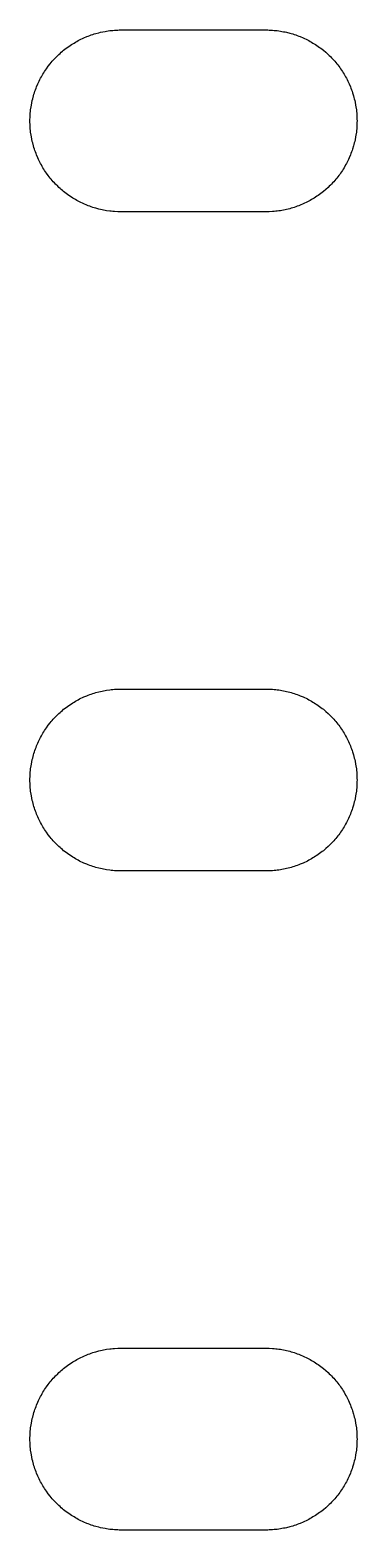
# Model space of a CAD drawing. Header units: metres. Extents: x 0 to 195, y 0 to 140.
# Drawn here: x 22.25 to 29.45, y 36.75 to 69.75 of the extents above; entities that cross this region are included whole.
import ezdxf

# ---------------------------------------------------------------- set-up
doc = ezdxf.new("R2010")
doc.units = ezdxf.units.M

msp = doc.modelspace()

# ---------------------------------------------------------------- linework, layer by layer
for p, q in [((23.5664, 69.6289), (23.5986, 69.6406)), ((23.5986, 69.6406), (23.6318, 69.6523)), ((23.6318, 69.6523), (23.665, 69.6631)), ((23.665, 69.6631), (23.6982, 69.6729)), ((23.6982, 69.6729), (23.7666, 69.6904)), ((23.7666, 69.6904), (23.7998, 69.6992)), ((23.7998, 69.6992), (23.9023, 69.7197)), ((23.9023, 69.7197), (23.9375, 69.7256)), ((23.9375, 69.7256), (24.0059, 69.7354)), ((24.0059, 69.7354), (24.041, 69.7393)), ((24.041, 69.7393), (24.0762, 69.7422)), ((24.0762, 69.7422), (24.1104, 69.7451)), ((24.1104, 69.7451), (24.1807, 69.749)), ((24.1807, 69.749), (24.2148, 69.75)), ((24.2148, 69.75), (27.4854, 69.75)), ((27.4854, 69.75), (27.5195, 69.749)), ((27.5195, 69.749), (27.5898, 69.7451)), ((27.5898, 69.7451), (27.624, 69.7422)), ((27.624, 69.7422), (27.6592, 69.7393)), ((27.6592, 69.7393), (27.6934, 69.7354)), ((27.6934, 69.7354), (27.7285, 69.7305)), ((27.7285, 69.7305), (27.7627, 69.7256)), ((27.7627, 69.7256), (27.7969, 69.7197)), ((27.7969, 69.7197), (27.832, 69.7129)), ((27.832, 69.7129), (27.8662, 69.7061)), ((27.8662, 69.7061), (27.8994, 69.6992)), ((27.8994, 69.6992), (27.9678, 69.6816)), ((27.9678, 69.6816), (28.001, 69.6729)), ((28.001, 69.6729), (28.0352, 69.6631)), ((28.0352, 69.6631), (28.0684, 69.6523)), ((28.0684, 69.6523), (28.1016, 69.6406)), ((28.1016, 69.6406), (28.1338, 69.6289)), ((22.9648, 69.2822), (22.9912, 69.3047)), ((22.9912, 69.3047), (23.0459, 69.3477)), ((23.0459, 69.3477), (23.1025, 69.3887)), ((23.1025, 69.3887), (23.1611, 69.4277)), ((23.1611, 69.4277), (23.1904, 69.4463)), ((23.1904, 69.4463), (23.2197, 69.4639)), ((23.2197, 69.4639), (23.25, 69.4824)), ((23.25, 69.4824), (23.2803, 69.499)), ((23.2803, 69.499), (23.3115, 69.5156)), ((23.3115, 69.5156), (23.3418, 69.5322)), ((23.3418, 69.5322), (23.373, 69.5479)), ((23.373, 69.5479), (23.4043, 69.5625)), ((23.4043, 69.5625), (23.4365, 69.5771)), ((23.4365, 69.5771), (23.501, 69.6045)), ((23.501, 69.6045), (23.5332, 69.6172)), ((23.5332, 69.6172), (23.5664, 69.6289)), ((28.1338, 69.6289), (28.167, 69.6172)), ((28.167, 69.6172), (28.1992, 69.6045)), ((28.1992, 69.6045), (28.2637, 69.5771)), ((28.2637, 69.5771), (28.2949, 69.5625)), ((28.2949, 69.5625), (28.3271, 69.5479)), ((28.3271, 69.5479), (28.3584, 69.5322)), ((28.3584, 69.5322), (28.3887, 69.5156)), ((28.3887, 69.5156), (28.4199, 69.499)), ((28.4199, 69.499), (28.4502, 69.4824)), ((28.4502, 69.4824), (28.4805, 69.4639)), ((28.4805, 69.4639), (28.5098, 69.4463)), ((28.5098, 69.4463), (28.5391, 69.4277)), ((28.5391, 69.4277), (28.5684, 69.4082)), ((28.5684, 69.4082), (28.5967, 69.3887)), ((28.5967, 69.3887), (28.626, 69.3682)), ((28.626, 69.3682), (28.6533, 69.3477)), ((28.6533, 69.3477), (28.6816, 69.3262)), ((28.6816, 69.3262), (28.709, 69.3047)), ((28.709, 69.3047), (28.7617, 69.2598)), ((22.6523, 68.9541), (22.6953, 69.0088)), ((22.6953, 69.0088), (22.7178, 69.0352)), ((22.7178, 69.0352), (22.7402, 69.0625)), ((22.7402, 69.0625), (22.7637, 69.0879)), ((22.7637, 69.0879), (22.7871, 69.1143)), ((22.7871, 69.1143), (22.8115, 69.1396)), ((22.8115, 69.1396), (22.8604, 69.1885)), ((22.8604, 69.1885), (22.8857, 69.2129)), ((22.8857, 69.2129), (22.9121, 69.2363)), ((22.9121, 69.2363), (22.9375, 69.2598)), ((22.9375, 69.2598), (22.9648, 69.2822)), ((28.7617, 69.2598), (28.8145, 69.2129)), ((28.8145, 69.2129), (28.8389, 69.1885)), ((28.8389, 69.1885), (28.8643, 69.1641)), ((28.8643, 69.1641), (28.8887, 69.1396)), ((28.8887, 69.1396), (28.9131, 69.1143)), ((28.9131, 69.1143), (28.9365, 69.0879)), ((28.9365, 69.0879), (28.959, 69.0625)), ((28.959, 69.0625), (28.9824, 69.0352)), ((28.9824, 69.0352), (29.0039, 69.0088)), ((29.0039, 69.0088), (29.0264, 68.9814)), ((29.0264, 68.9814), (29.0469, 68.9541)), ((22.4521, 68.627), (22.4678, 68.6582)), ((22.4678, 68.6582), (22.4844, 68.6885)), ((22.4844, 68.6885), (22.501, 68.7197)), ((22.501, 68.7197), (22.5176, 68.75)), ((22.5176, 68.75), (22.5361, 68.7803)), ((22.5361, 68.7803), (22.5537, 68.8096)), ((22.5537, 68.8096), (22.5723, 68.8389)), ((22.5723, 68.8389), (22.6113, 68.8975)), ((22.6113, 68.8975), (22.6523, 68.9541)), ((29.0469, 68.9541), (29.0684, 68.9258)), ((29.0684, 68.9258), (29.0879, 68.8975)), ((29.0879, 68.8975), (29.1084, 68.8682)), ((29.1084, 68.8682), (29.127, 68.8389)), ((29.127, 68.8389), (29.1465, 68.8096)), ((29.1465, 68.8096), (29.1641, 68.7803)), ((29.1641, 68.7803), (29.1992, 68.7197)), ((29.1992, 68.7197), (29.2158, 68.6885)), ((29.2158, 68.6885), (29.2324, 68.6582)), ((29.2324, 68.6582), (29.248, 68.627)), ((22.3271, 68.3018), (22.3369, 68.335)), ((22.3369, 68.335), (22.3477, 68.3682)), ((22.3477, 68.3682), (22.3594, 68.4014)), ((22.3594, 68.4014), (22.3711, 68.4336)), ((22.3711, 68.4336), (22.3828, 68.4668)), ((22.3828, 68.4668), (22.3955, 68.499)), ((22.3955, 68.499), (22.4229, 68.5635)), ((22.4229, 68.5635), (22.4375, 68.5957)), ((22.4375, 68.5957), (22.4521, 68.627)), ((29.248, 68.627), (29.2627, 68.5957)), ((29.2627, 68.5957), (29.2773, 68.5635)), ((29.2773, 68.5635), (29.3047, 68.499)), ((29.3047, 68.499), (29.3174, 68.4668)), ((29.3174, 68.4668), (29.3291, 68.4336)), ((29.3291, 68.4336), (29.3408, 68.4014)), ((29.3408, 68.4014), (29.3525, 68.3682)), ((29.3525, 68.3682), (29.3721, 68.3018)), ((22.2607, 67.959), (22.2646, 67.9941)), ((22.2646, 67.9941), (22.2744, 68.0625)), ((22.2744, 68.0625), (22.2803, 68.0977)), ((22.2803, 68.0977), (22.3008, 68.2002)), ((22.3008, 68.2002), (22.3096, 68.2334)), ((22.3096, 68.2334), (22.3271, 68.3018)), ((29.3721, 68.3018), (29.3818, 68.2676)), ((29.3818, 68.2676), (29.3906, 68.2334)), ((29.3906, 68.2334), (29.3984, 68.2002)), ((29.3984, 68.2002), (29.4062, 68.166)), ((29.4062, 68.166), (29.4199, 68.0977)), ((29.4199, 68.0977), (29.4258, 68.0625)), ((29.4258, 68.0625), (29.4355, 67.9941)), ((29.4355, 67.9941), (29.4395, 67.959)), ((22.25, 67.7852), (22.251, 67.8193)), ((22.25, 67.7148), (22.25, 67.7852)), ((22.251, 67.6807), (22.25, 67.7148)), ((22.251, 67.8193), (22.2549, 67.8896)), ((22.2549, 67.6104), (22.251, 67.6807)), ((22.2549, 67.8896), (22.2578, 67.9238)), ((22.2578, 67.9238), (22.2607, 67.959)), ((29.4395, 67.959), (29.4424, 67.9238)), ((29.4424, 67.9238), (29.4453, 67.8896)), ((29.4453, 67.8896), (29.4492, 67.8193)), ((29.4492, 67.6807), (29.4453, 67.6104)), ((29.4492, 67.8193), (29.4492, 67.7852)), ((29.4492, 67.7852), (29.4502, 67.75)), ((29.4502, 67.75), (29.4492, 67.7148)), ((29.4492, 67.7148), (29.4492, 67.6807)), ((22.2578, 67.5762), (22.2549, 67.6104)), ((22.2607, 67.541), (22.2578, 67.5762)), ((22.2646, 67.5059), (22.2607, 67.541)), ((22.2744, 67.4375), (22.2646, 67.5059)), ((22.2803, 67.4023), (22.2744, 67.4375)), ((22.3008, 67.2998), (22.2803, 67.4023)), ((29.4062, 67.334), (29.3984, 67.2998)), ((29.4199, 67.4023), (29.4062, 67.334)), ((29.4258, 67.4375), (29.4199, 67.4023)), ((29.4355, 67.5059), (29.4258, 67.4375)), ((29.4395, 67.541), (29.4355, 67.5059)), ((29.4424, 67.5762), (29.4395, 67.541)), ((29.4453, 67.6104), (29.4424, 67.5762)), ((22.3096, 67.2666), (22.3008, 67.2998)), ((22.3271, 67.1982), (22.3096, 67.2666)), ((22.3369, 67.165), (22.3271, 67.1982)), ((22.3477, 67.1318), (22.3369, 67.165)), ((22.3594, 67.0986), (22.3477, 67.1318)), ((22.3711, 67.0664), (22.3594, 67.0986)), ((22.3828, 67.0332), (22.3711, 67.0664)), ((22.3955, 67.001), (22.3828, 67.0332)), ((22.4229, 66.9365), (22.3955, 67.001)), ((29.3047, 67.001), (29.2773, 66.9365)), ((29.3174, 67.0332), (29.3047, 67.001)), ((29.3291, 67.0664), (29.3174, 67.0332)), ((29.3408, 67.0986), (29.3291, 67.0664)), ((29.3525, 67.1318), (29.3408, 67.0986)), ((29.3721, 67.1982), (29.3525, 67.1318)), ((29.3818, 67.2324), (29.3721, 67.1982)), ((29.3906, 67.2666), (29.3818, 67.2324)), ((29.3984, 67.2998), (29.3906, 67.2666)), ((22.4375, 66.9043), (22.4229, 66.9365)), ((22.4521, 66.873), (22.4375, 66.9043)), ((22.4678, 66.8418), (22.4521, 66.873)), ((22.4844, 66.8115), (22.4678, 66.8418)), ((22.501, 66.7803), (22.4844, 66.8115)), ((22.5176, 66.75), (22.501, 66.7803)), ((22.5361, 66.7197), (22.5176, 66.75)), ((22.5537, 66.6904), (22.5361, 66.7197)), ((22.5723, 66.6611), (22.5537, 66.6904)), ((22.6113, 66.6025), (22.5723, 66.6611)), ((29.127, 66.6611), (29.1084, 66.6318)), ((29.1465, 66.6904), (29.127, 66.6611)), ((29.1641, 66.7197), (29.1465, 66.6904)), ((29.1992, 66.7803), (29.1641, 66.7197)), ((29.2158, 66.8115), (29.1992, 66.7803)), ((29.2324, 66.8418), (29.2158, 66.8115)), ((29.248, 66.873), (29.2324, 66.8418)), ((29.2627, 66.9043), (29.248, 66.873)), ((29.2773, 66.9365), (29.2627, 66.9043)), ((22.6523, 66.5459), (22.6113, 66.6025)), ((22.6953, 66.4912), (22.6523, 66.5459)), ((22.7178, 66.4648), (22.6953, 66.4912)), ((22.7402, 66.4375), (22.7178, 66.4648)), ((22.7637, 66.4121), (22.7402, 66.4375)), ((22.7871, 66.3857), (22.7637, 66.4121)), ((22.8115, 66.3604), (22.7871, 66.3857)), ((22.8604, 66.3115), (22.8115, 66.3604)), ((28.8643, 66.3359), (28.8389, 66.3115)), ((28.8887, 66.3604), (28.8643, 66.3359)), ((28.9131, 66.3857), (28.8887, 66.3604)), ((28.9365, 66.4121), (28.9131, 66.3857)), ((28.959, 66.4375), (28.9365, 66.4121)), ((28.9824, 66.4648), (28.959, 66.4375)), ((29.0039, 66.4912), (28.9824, 66.4648)), ((29.0264, 66.5186), (29.0039, 66.4912)), ((29.0469, 66.5459), (29.0264, 66.5186)), ((29.0684, 66.5742), (29.0469, 66.5459)), ((29.0879, 66.6025), (29.0684, 66.5742)), ((29.1084, 66.6318), (29.0879, 66.6025)), ((22.8857, 66.2871), (22.8604, 66.3115)), ((22.9121, 66.2637), (22.8857, 66.2871)), ((22.9375, 66.2402), (22.9121, 66.2637)), ((22.9648, 66.2178), (22.9375, 66.2402)), ((22.9912, 66.1953), (22.9648, 66.2178)), ((23.0459, 66.1523), (22.9912, 66.1953)), ((23.1025, 66.1113), (23.0459, 66.1523)), ((23.1611, 66.0723), (23.1025, 66.1113)), ((23.1904, 66.0537), (23.1611, 66.0723)), ((23.2197, 66.0361), (23.1904, 66.0537)), ((23.25, 66.0176), (23.2197, 66.0361)), ((23.2803, 66.001), (23.25, 66.0176)), ((23.3115, 65.9844), (23.2803, 66.001)), ((28.4199, 66.001), (28.3887, 65.9844)), ((28.4502, 66.0176), (28.4199, 66.001)), ((28.4805, 66.0361), (28.4502, 66.0176)), ((28.5098, 66.0537), (28.4805, 66.0361)), ((28.5391, 66.0723), (28.5098, 66.0537)), ((28.5684, 66.0918), (28.5391, 66.0723)), ((28.5967, 66.1113), (28.5684, 66.0918)), ((28.626, 66.1318), (28.5967, 66.1113)), ((28.6533, 66.1523), (28.626, 66.1318)), ((28.6816, 66.1738), (28.6533, 66.1523)), ((28.709, 66.1953), (28.6816, 66.1738)), ((28.7617, 66.2402), (28.709, 66.1953)), ((28.8145, 66.2871), (28.7617, 66.2402)), ((28.8389, 66.3115), (28.8145, 66.2871)), ((23.3418, 65.9678), (23.3115, 65.9844)), ((23.373, 65.9521), (23.3418, 65.9678)), ((23.4043, 65.9375), (23.373, 65.9521)), ((23.4365, 65.9229), (23.4043, 65.9375)), ((23.501, 65.8955), (23.4365, 65.9229)), ((23.5332, 65.8828), (23.501, 65.8955)), ((23.5664, 65.8711), (23.5332, 65.8828)), ((23.5986, 65.8594), (23.5664, 65.8711)), ((23.6318, 65.8477), (23.5986, 65.8594)), ((23.665, 65.8369), (23.6318, 65.8477)), ((23.6982, 65.8271), (23.665, 65.8369)), ((23.7666, 65.8096), (23.6982, 65.8271)), ((23.7998, 65.8008), (23.7666, 65.8096)), ((23.9023, 65.7803), (23.7998, 65.8008)), ((23.9375, 65.7744), (23.9023, 65.7803)), ((24.0059, 65.7646), (23.9375, 65.7744)), ((24.041, 65.7607), (24.0059, 65.7646)), ((24.0762, 65.7578), (24.041, 65.7607)), ((24.1104, 65.7549), (24.0762, 65.7578)), ((24.1807, 65.751), (24.1104, 65.7549)), ((24.2148, 65.75), (24.1807, 65.751)), ((27.4854, 65.75), (24.2148, 65.75)), ((27.5195, 65.751), (27.4854, 65.75)), ((27.5898, 65.7549), (27.5195, 65.751)), ((27.624, 65.7578), (27.5898, 65.7549)), ((27.6592, 65.7607), (27.624, 65.7578)), ((27.6934, 65.7646), (27.6592, 65.7607)), ((27.7285, 65.7695), (27.6934, 65.7646)), ((27.7627, 65.7744), (27.7285, 65.7695)), ((27.7969, 65.7803), (27.7627, 65.7744)), ((27.832, 65.7871), (27.7969, 65.7803)), ((27.8662, 65.7939), (27.832, 65.7871)), ((27.8994, 65.8008), (27.8662, 65.7939)), ((27.9678, 65.8184), (27.8994, 65.8008)), ((28.001, 65.8271), (27.9678, 65.8184)), ((28.0352, 65.8369), (28.001, 65.8271)), ((28.0684, 65.8477), (28.0352, 65.8369)), ((28.1016, 65.8594), (28.0684, 65.8477)), ((28.1338, 65.8711), (28.1016, 65.8594)), ((28.167, 65.8828), (28.1338, 65.8711)), ((28.1992, 65.8955), (28.167, 65.8828)), ((28.2637, 65.9229), (28.1992, 65.8955)), ((28.2949, 65.9375), (28.2637, 65.9229)), ((28.3271, 65.9521), (28.2949, 65.9375)), ((28.3584, 65.9678), (28.3271, 65.9521)), ((28.3887, 65.9844), (28.3584, 65.9678)), ((23.501, 55.1045), (23.5332, 55.1172)), ((23.5332, 55.1172), (23.5664, 55.1289)), ((23.5664, 55.1289), (23.5986, 55.1406)), ((23.5986, 55.1406), (23.6318, 55.1523)), ((23.6318, 55.1523), (23.665, 55.1631)), ((23.665, 55.1631), (23.6982, 55.1729)), ((23.6982, 55.1729), (23.7666, 55.1904)), ((23.7666, 55.1904), (23.7998, 55.1992)), ((23.7998, 55.1992), (23.9023, 55.2197)), ((23.9023, 55.2197), (23.9375, 55.2256)), ((23.9375, 55.2256), (24.0059, 55.2354)), ((24.0059, 55.2354), (24.041, 55.2393)), ((24.041, 55.2393), (24.0762, 55.2422)), ((24.0762, 55.2422), (24.1104, 55.2451)), ((24.1104, 55.2451), (24.1807, 55.249)), ((24.1807, 55.249), (24.2148, 55.25)), ((24.2148, 55.25), (27.4854, 55.25)), ((27.4854, 55.25), (27.5195, 55.249)), ((27.5195, 55.249), (27.5898, 55.2451)), ((27.5898, 55.2451), (27.624, 55.2422)), ((27.624, 55.2422), (27.6592, 55.2393)), ((27.6592, 55.2393), (27.6934, 55.2354)), ((27.6934, 55.2354), (27.7285, 55.2305)), ((27.7285, 55.2305), (27.7627, 55.2256)), ((27.7627, 55.2256), (27.7969, 55.2197)), ((27.7969, 55.2197), (27.832, 55.2129)), ((27.832, 55.2129), (27.8662, 55.2061)), ((27.8662, 55.2061), (27.8994, 55.1992)), ((27.8994, 55.1992), (27.9678, 55.1816)), ((27.9678, 55.1816), (28.001, 55.1729)), ((28.001, 55.1729), (28.0352, 55.1631)), ((28.0352, 55.1631), (28.0684, 55.1523)), ((28.0684, 55.1523), (28.1016, 55.1406)), ((28.1016, 55.1406), (28.1338, 55.1289)), ((28.1338, 55.1289), (28.167, 55.1172)), ((28.167, 55.1172), (28.1992, 55.1045)), ((22.9375, 54.7598), (22.9648, 54.7822)), ((22.9648, 54.7822), (22.9912, 54.8047)), ((22.9912, 54.8047), (23.0459, 54.8477)), ((23.0459, 54.8477), (23.1025, 54.8887)), ((23.1025, 54.8887), (23.1611, 54.9277)), ((23.1611, 54.9277), (23.1904, 54.9463)), ((23.1904, 54.9463), (23.2197, 54.9639)), ((23.2197, 54.9639), (23.25, 54.9824)), ((23.25, 54.9824), (23.2803, 54.999)), ((23.2803, 54.999), (23.3115, 55.0156)), ((23.3115, 55.0156), (23.3418, 55.0322)), ((23.3418, 55.0322), (23.373, 55.0479)), ((23.373, 55.0479), (23.4043, 55.0625)), ((23.4043, 55.0625), (23.4365, 55.0771)), ((23.4365, 55.0771), (23.501, 55.1045)), ((28.1992, 55.1045), (28.2637, 55.0771)), ((28.2637, 55.0771), (28.2949, 55.0625)), ((28.2949, 55.0625), (28.3271, 55.0479)), ((28.3271, 55.0479), (28.3584, 55.0322)), ((28.3584, 55.0322), (28.3887, 55.0156)), ((28.3887, 55.0156), (28.4199, 54.999)), ((28.4199, 54.999), (28.4502, 54.9824)), ((28.4502, 54.9824), (28.4805, 54.9639)), ((28.4805, 54.9639), (28.5098, 54.9463)), ((28.5098, 54.9463), (28.5391, 54.9277)), ((28.5391, 54.9277), (28.5684, 54.9082)), ((28.5684, 54.9082), (28.5967, 54.8887)), ((28.5967, 54.8887), (28.626, 54.8682)), ((28.626, 54.8682), (28.6533, 54.8477)), ((28.6533, 54.8477), (28.6816, 54.8262)), ((28.6816, 54.8262), (28.709, 54.8047)), ((28.709, 54.8047), (28.7617, 54.7598)), ((22.6113, 54.3975), (22.6523, 54.4541)), ((22.6523, 54.4541), (22.6953, 54.5088)), ((22.6953, 54.5088), (22.7178, 54.5352)), ((22.7178, 54.5352), (22.7402, 54.5625)), ((22.7402, 54.5625), (22.7637, 54.5879)), ((22.7637, 54.5879), (22.7871, 54.6143)), ((22.7871, 54.6143), (22.8115, 54.6396)), ((22.8115, 54.6396), (22.8604, 54.6885)), ((22.8604, 54.6885), (22.8857, 54.7129)), ((22.8857, 54.7129), (22.9121, 54.7363)), ((22.9121, 54.7363), (22.9375, 54.7598)), ((28.7617, 54.7598), (28.8145, 54.7129)), ((28.8145, 54.7129), (28.8389, 54.6885)), ((28.8389, 54.6885), (28.8643, 54.6641)), ((28.8643, 54.6641), (28.8887, 54.6396)), ((28.8887, 54.6396), (28.9131, 54.6143)), ((28.9131, 54.6143), (28.9365, 54.5879)), ((28.9365, 54.5879), (28.959, 54.5625)), ((28.959, 54.5625), (28.9824, 54.5352)), ((28.9824, 54.5352), (29.0039, 54.5088)), ((29.0039, 54.5088), (29.0264, 54.4814)), ((29.0264, 54.4814), (29.0469, 54.4541)), ((29.0469, 54.4541), (29.0684, 54.4258)), ((22.4375, 54.0957), (22.4521, 54.127)), ((22.4521, 54.127), (22.4678, 54.1582)), ((22.4678, 54.1582), (22.4844, 54.1885)), ((22.4844, 54.1885), (22.501, 54.2197)), ((22.501, 54.2197), (22.5176, 54.25)), ((22.5176, 54.25), (22.5361, 54.2803)), ((22.5361, 54.2803), (22.5537, 54.3096)), ((22.5537, 54.3096), (22.5723, 54.3389)), ((22.5723, 54.3389), (22.6113, 54.3975)), ((29.0684, 54.4258), (29.0879, 54.3975)), ((29.0879, 54.3975), (29.1084, 54.3682)), ((29.1084, 54.3682), (29.127, 54.3389)), ((29.127, 54.3389), (29.1465, 54.3096)), ((29.1465, 54.3096), (29.1641, 54.2803)), ((29.1641, 54.2803), (29.1992, 54.2197)), ((29.1992, 54.2197), (29.2158, 54.1885)), ((29.2158, 54.1885), (29.2324, 54.1582)), ((29.2324, 54.1582), (29.248, 54.127)), ((29.248, 54.127), (29.2627, 54.0957)), ((22.3096, 53.7334), (22.3271, 53.8018)), ((22.3271, 53.8018), (22.3369, 53.835)), ((22.3369, 53.835), (22.3477, 53.8682)), ((22.3477, 53.8682), (22.3594, 53.9014)), ((22.3594, 53.9014), (22.3711, 53.9336)), ((22.3711, 53.9336), (22.3828, 53.9668)), ((22.3828, 53.9668), (22.3955, 53.999)), ((22.3955, 53.999), (22.4229, 54.0635)), ((22.4229, 54.0635), (22.4375, 54.0957)), ((29.2627, 54.0957), (29.2773, 54.0635)), ((29.2773, 54.0635), (29.3047, 53.999)), ((29.3047, 53.999), (29.3174, 53.9668)), ((29.3174, 53.9668), (29.3291, 53.9336)), ((29.3291, 53.9336), (29.3408, 53.9014)), ((29.3408, 53.9014), (29.3525, 53.8682)), ((29.3525, 53.8682), (29.3721, 53.8018)), ((29.3721, 53.8018), (29.3818, 53.7676)), ((22.2607, 53.459), (22.2646, 53.4941)), ((22.2646, 53.4941), (22.2744, 53.5625)), ((22.2744, 53.5625), (22.2803, 53.5977)), ((22.2803, 53.5977), (22.3008, 53.7002)), ((22.3008, 53.7002), (22.3096, 53.7334)), ((29.3818, 53.7676), (29.3906, 53.7334)), ((29.3906, 53.7334), (29.3984, 53.7002)), ((29.3984, 53.7002), (29.4062, 53.666)), ((29.4062, 53.666), (29.4199, 53.5977)), ((29.4199, 53.5977), (29.4258, 53.5625)), ((29.4258, 53.5625), (29.4355, 53.4941)), ((29.4355, 53.4941), (29.4395, 53.459)), ((22.25, 53.2852), (22.251, 53.3193)), ((22.25, 53.2148), (22.25, 53.2852)), ((22.251, 53.1807), (22.25, 53.2148)), ((22.251, 53.3193), (22.2549, 53.3896)), ((22.2549, 53.1104), (22.251, 53.1807)), ((22.2549, 53.3896), (22.2578, 53.4238)), ((22.2578, 53.4238), (22.2607, 53.459)), ((29.4395, 53.459), (29.4424, 53.4238)), ((29.4424, 53.4238), (29.4453, 53.3896)), ((29.4453, 53.3896), (29.4492, 53.3193)), ((29.4492, 53.1807), (29.4453, 53.1104)), ((29.4492, 53.3193), (29.4492, 53.2852)), ((29.4492, 53.2852), (29.4502, 53.25)), ((29.4502, 53.25), (29.4492, 53.2148)), ((29.4492, 53.2148), (29.4492, 53.1807)), ((22.2578, 53.0762), (22.2549, 53.1104)), ((22.2607, 53.041), (22.2578, 53.0762)), ((22.2646, 53.0059), (22.2607, 53.041)), ((22.2744, 52.9375), (22.2646, 53.0059)), ((22.2803, 52.9023), (22.2744, 52.9375)), ((22.3008, 52.7998), (22.2803, 52.9023)), ((29.4062, 52.834), (29.3984, 52.7998)), ((29.4199, 52.9023), (29.4062, 52.834)), ((29.4258, 52.9375), (29.4199, 52.9023)), ((29.4355, 53.0059), (29.4258, 52.9375)), ((29.4395, 53.041), (29.4355, 53.0059)), ((29.4424, 53.0762), (29.4395, 53.041)), ((29.4453, 53.1104), (29.4424, 53.0762)), ((22.3096, 52.7666), (22.3008, 52.7998)), ((22.3271, 52.6982), (22.3096, 52.7666)), ((22.3369, 52.665), (22.3271, 52.6982)), ((22.3477, 52.6318), (22.3369, 52.665)), ((22.3594, 52.5986), (22.3477, 52.6318)), ((22.3711, 52.5664), (22.3594, 52.5986)), ((22.3828, 52.5332), (22.3711, 52.5664)), ((22.3955, 52.501), (22.3828, 52.5332)), ((22.4229, 52.4365), (22.3955, 52.501)), ((29.3047, 52.501), (29.2773, 52.4365)), ((29.3174, 52.5332), (29.3047, 52.501)), ((29.3291, 52.5664), (29.3174, 52.5332)), ((29.3408, 52.5986), (29.3291, 52.5664)), ((29.3525, 52.6318), (29.3408, 52.5986)), ((29.3721, 52.6982), (29.3525, 52.6318)), ((29.3818, 52.7324), (29.3721, 52.6982)), ((29.3906, 52.7666), (29.3818, 52.7324)), ((29.3984, 52.7998), (29.3906, 52.7666)), ((22.4375, 52.4043), (22.4229, 52.4365)), ((22.4521, 52.373), (22.4375, 52.4043)), ((22.4678, 52.3418), (22.4521, 52.373)), ((22.4844, 52.3115), (22.4678, 52.3418)), ((22.501, 52.2803), (22.4844, 52.3115)), ((22.5176, 52.25), (22.501, 52.2803)), ((22.5361, 52.2197), (22.5176, 52.25)), ((22.5537, 52.1904), (22.5361, 52.2197)), ((22.5723, 52.1611), (22.5537, 52.1904)), ((22.6113, 52.1025), (22.5723, 52.1611)), ((29.127, 52.1611), (29.1084, 52.1318)), ((29.1465, 52.1904), (29.127, 52.1611)), ((29.1641, 52.2197), (29.1465, 52.1904)), ((29.1992, 52.2803), (29.1641, 52.2197)), ((29.2158, 52.3115), (29.1992, 52.2803)), ((29.2324, 52.3418), (29.2158, 52.3115)), ((29.248, 52.373), (29.2324, 52.3418)), ((29.2627, 52.4043), (29.248, 52.373)), ((29.2773, 52.4365), (29.2627, 52.4043)), ((22.6523, 52.0459), (22.6113, 52.1025)), ((22.6953, 51.9912), (22.6523, 52.0459)), ((22.7178, 51.9648), (22.6953, 51.9912)), ((22.7402, 51.9375), (22.7178, 51.9648)), ((22.7637, 51.9121), (22.7402, 51.9375)), ((22.7871, 51.8857), (22.7637, 51.9121)), ((22.8115, 51.8604), (22.7871, 51.8857)), ((22.8604, 51.8115), (22.8115, 51.8604)), ((22.8857, 51.7871), (22.8604, 51.8115)), ((28.8389, 51.8115), (28.8145, 51.7871)), ((28.8643, 51.8359), (28.8389, 51.8115)), ((28.8887, 51.8604), (28.8643, 51.8359)), ((28.9131, 51.8857), (28.8887, 51.8604)), ((28.9365, 51.9121), (28.9131, 51.8857)), ((28.959, 51.9375), (28.9365, 51.9121)), ((28.9824, 51.9648), (28.959, 51.9375)), ((29.0039, 51.9912), (28.9824, 51.9648)), ((29.0264, 52.0186), (29.0039, 51.9912)), ((29.0469, 52.0459), (29.0264, 52.0186)), ((29.0684, 52.0742), (29.0469, 52.0459)), ((29.0879, 52.1025), (29.0684, 52.0742)), ((29.1084, 52.1318), (29.0879, 52.1025)), ((22.9121, 51.7637), (22.8857, 51.7871)), ((22.9375, 51.7402), (22.9121, 51.7637)), ((22.9648, 51.7178), (22.9375, 51.7402)), ((22.9912, 51.6953), (22.9648, 51.7178)), ((23.0459, 51.6523), (22.9912, 51.6953)), ((23.1025, 51.6113), (23.0459, 51.6523)), ((23.1611, 51.5723), (23.1025, 51.6113)), ((23.1904, 51.5537), (23.1611, 51.5723)), ((23.2197, 51.5361), (23.1904, 51.5537)), ((23.25, 51.5176), (23.2197, 51.5361)), ((23.2803, 51.501), (23.25, 51.5176)), ((23.3115, 51.4844), (23.2803, 51.501)), ((23.3418, 51.4678), (23.3115, 51.4844)), ((28.3887, 51.4844), (28.3584, 51.4678)), ((28.4199, 51.501), (28.3887, 51.4844)), ((28.4502, 51.5176), (28.4199, 51.501)), ((28.4805, 51.5361), (28.4502, 51.5176)), ((28.5098, 51.5537), (28.4805, 51.5361)), ((28.5391, 51.5723), (28.5098, 51.5537)), ((28.5684, 51.5918), (28.5391, 51.5723)), ((28.5967, 51.6113), (28.5684, 51.5918)), ((28.626, 51.6318), (28.5967, 51.6113)), ((28.6533, 51.6523), (28.626, 51.6318)), ((28.6816, 51.6738), (28.6533, 51.6523)), ((28.709, 51.6953), (28.6816, 51.6738)), ((28.7617, 51.7402), (28.709, 51.6953)), ((28.8145, 51.7871), (28.7617, 51.7402)), ((23.373, 51.4521), (23.3418, 51.4678)), ((23.4043, 51.4375), (23.373, 51.4521)), ((23.4365, 51.4229), (23.4043, 51.4375)), ((23.501, 51.3955), (23.4365, 51.4229)), ((23.5332, 51.3828), (23.501, 51.3955)), ((23.5664, 51.3711), (23.5332, 51.3828)), ((23.5986, 51.3594), (23.5664, 51.3711)), ((23.6318, 51.3477), (23.5986, 51.3594)), ((23.665, 51.3369), (23.6318, 51.3477)), ((23.6982, 51.3271), (23.665, 51.3369)), ((23.7666, 51.3096), (23.6982, 51.3271)), ((23.7998, 51.3008), (23.7666, 51.3096)), ((23.9023, 51.2803), (23.7998, 51.3008)), ((23.9375, 51.2744), (23.9023, 51.2803)), ((24.0059, 51.2646), (23.9375, 51.2744)), ((24.041, 51.2607), (24.0059, 51.2646)), ((24.0762, 51.2578), (24.041, 51.2607)), ((24.1104, 51.2549), (24.0762, 51.2578)), ((24.1807, 51.251), (24.1104, 51.2549)), ((24.2148, 51.25), (24.1807, 51.251)), ((27.4854, 51.25), (24.2148, 51.25)), ((27.5195, 51.251), (27.4854, 51.25)), ((27.5898, 51.2549), (27.5195, 51.251)), ((27.624, 51.2578), (27.5898, 51.2549)), ((27.6592, 51.2607), (27.624, 51.2578)), ((27.6934, 51.2646), (27.6592, 51.2607)), ((27.7285, 51.2695), (27.6934, 51.2646)), ((27.7627, 51.2744), (27.7285, 51.2695)), ((27.7969, 51.2803), (27.7627, 51.2744)), ((27.832, 51.2871), (27.7969, 51.2803)), ((27.8662, 51.2939), (27.832, 51.2871)), ((27.8994, 51.3008), (27.8662, 51.2939)), ((27.9678, 51.3184), (27.8994, 51.3008)), ((28.001, 51.3271), (27.9678, 51.3184)), ((28.0352, 51.3369), (28.001, 51.3271)), ((28.0684, 51.3477), (28.0352, 51.3369)), ((28.1016, 51.3594), (28.0684, 51.3477)), ((28.1338, 51.3711), (28.1016, 51.3594)), ((28.167, 51.3828), (28.1338, 51.3711)), ((28.1992, 51.3955), (28.167, 51.3828)), ((28.2637, 51.4229), (28.1992, 51.3955)), ((28.2949, 51.4375), (28.2637, 51.4229)), ((28.3271, 51.4521), (28.2949, 51.4375)), ((28.3584, 51.4678), (28.3271, 51.4521)), ((23.4365, 40.5771), (23.501, 40.6045)), ((23.501, 40.6045), (23.5332, 40.6172)), ((23.5332, 40.6172), (23.5664, 40.6289)), ((23.5664, 40.6289), (23.5986, 40.6406)), ((23.5986, 40.6406), (23.6318, 40.6523)), ((23.6318, 40.6523), (23.665, 40.6631)), ((23.665, 40.6631), (23.6982, 40.6729)), ((23.6982, 40.6729), (23.7666, 40.6904)), ((23.7666, 40.6904), (23.7998, 40.6992)), ((23.7998, 40.6992), (23.9023, 40.7197)), ((23.9023, 40.7197), (23.9375, 40.7256)), ((23.9375, 40.7256), (24.0059, 40.7354)), ((24.0059, 40.7354), (24.041, 40.7393)), ((24.041, 40.7393), (24.0762, 40.7422)), ((24.0762, 40.7422), (24.1104, 40.7451)), ((24.1104, 40.7451), (24.1807, 40.749)), ((24.1807, 40.749), (24.2148, 40.75)), ((24.2148, 40.75), (27.4854, 40.75)), ((27.4854, 40.75), (27.5195, 40.749)), ((27.5195, 40.749), (27.5898, 40.7451)), ((27.5898, 40.7451), (27.624, 40.7422)), ((27.624, 40.7422), (27.6592, 40.7393)), ((27.6592, 40.7393), (27.6934, 40.7354)), ((27.6934, 40.7354), (27.7285, 40.7305)), ((27.7285, 40.7305), (27.7627, 40.7256)), ((27.7627, 40.7256), (27.7969, 40.7197)), ((27.7969, 40.7197), (27.832, 40.7129)), ((27.832, 40.7129), (27.8662, 40.7061)), ((27.8662, 40.7061), (27.8994, 40.6992)), ((27.8994, 40.6992), (27.9678, 40.6816)), ((27.9678, 40.6816), (28.001, 40.6729)), ((28.001, 40.6729), (28.0352, 40.6631)), ((28.0352, 40.6631), (28.0684, 40.6523)), ((28.0684, 40.6523), (28.1016, 40.6406)), ((28.1016, 40.6406), (28.1338, 40.6289)), ((28.1338, 40.6289), (28.167, 40.6172)), ((28.167, 40.6172), (28.1992, 40.6045)), ((28.1992, 40.6045), (28.2637, 40.5771)), ((22.9375, 40.2598), (22.9648, 40.2822)), ((22.9648, 40.2822), (22.9912, 40.3047)), ((22.9912, 40.3047), (23.0459, 40.3477)), ((23.0459, 40.3477), (23.1025, 40.3887)), ((23.1025, 40.3887), (23.1611, 40.4277)), ((23.1611, 40.4277), (23.1904, 40.4463)), ((23.1904, 40.4463), (23.2197, 40.4639)), ((23.2197, 40.4639), (23.25, 40.4824)), ((23.25, 40.4824), (23.2803, 40.499)), ((23.2803, 40.499), (23.3115, 40.5156)), ((23.3115, 40.5156), (23.3418, 40.5322)), ((23.3418, 40.5322), (23.373, 40.5479)), ((23.373, 40.5479), (23.4043, 40.5625)), ((23.4043, 40.5625), (23.4365, 40.5771)), ((28.2637, 40.5771), (28.2949, 40.5625)), ((28.2949, 40.5625), (28.3271, 40.5479)), ((28.3271, 40.5479), (28.3584, 40.5322)), ((28.3584, 40.5322), (28.3887, 40.5156)), ((28.3887, 40.5156), (28.4199, 40.499)), ((28.4199, 40.499), (28.4502, 40.4824)), ((28.4502, 40.4824), (28.4805, 40.4639)), ((28.4805, 40.4639), (28.5098, 40.4463)), ((28.5098, 40.4463), (28.5391, 40.4277)), ((28.5391, 40.4277), (28.5684, 40.4082)), ((28.5684, 40.4082), (28.5967, 40.3887)), ((28.5967, 40.3887), (28.626, 40.3682)), ((28.626, 40.3682), (28.6533, 40.3477)), ((28.6533, 40.3477), (28.6816, 40.3262)), ((28.6816, 40.3262), (28.709, 40.3047)), ((28.709, 40.3047), (28.7617, 40.2598)), ((22.6113, 39.8975), (22.6523, 39.9541)), ((22.6523, 39.9541), (22.6953, 40.0088)), ((22.6953, 40.0088), (22.7178, 40.0352)), ((22.7178, 40.0352), (22.7402, 40.0625)), ((22.7402, 40.0625), (22.7637, 40.0879)), ((22.7637, 40.0879), (22.7871, 40.1143)), ((22.7871, 40.1143), (22.8115, 40.1396)), ((22.8115, 40.1396), (22.8604, 40.1885)), ((22.8604, 40.1885), (22.8857, 40.2129)), ((22.8857, 40.2129), (22.9121, 40.2363)), ((22.9121, 40.2363), (22.9375, 40.2598)), ((28.7617, 40.2598), (28.8145, 40.2129)), ((28.8145, 40.2129), (28.8389, 40.1885)), ((28.8389, 40.1885), (28.8643, 40.1641)), ((28.8643, 40.1641), (28.8887, 40.1396)), ((28.8887, 40.1396), (28.9131, 40.1143)), ((28.9131, 40.1143), (28.9365, 40.0879)), ((28.9365, 40.0879), (28.959, 40.0625)), ((28.959, 40.0625), (28.9824, 40.0352)), ((28.9824, 40.0352), (29.0039, 40.0088)), ((29.0039, 40.0088), (29.0264, 39.9814)), ((29.0264, 39.9814), (29.0469, 39.9541)), ((29.0469, 39.9541), (29.0684, 39.9258)), ((22.4375, 39.5957), (22.4521, 39.627)), ((22.4521, 39.627), (22.4678, 39.6582)), ((22.4678, 39.6582), (22.4844, 39.6885)), ((22.4844, 39.6885), (22.501, 39.7197)), ((22.501, 39.7197), (22.5176, 39.75)), ((22.5176, 39.75), (22.5361, 39.7803)), ((22.5361, 39.7803), (22.5537, 39.8096)), ((22.5537, 39.8096), (22.5723, 39.8389)), ((22.5723, 39.8389), (22.6113, 39.8975)), ((29.0684, 39.9258), (29.0879, 39.8975)), ((29.0879, 39.8975), (29.1084, 39.8682)), ((29.1084, 39.8682), (29.127, 39.8389)), ((29.127, 39.8389), (29.1465, 39.8096)), ((29.1465, 39.8096), (29.1641, 39.7803)), ((29.1641, 39.7803), (29.1992, 39.7197)), ((29.1992, 39.7197), (29.2158, 39.6885)), ((29.2158, 39.6885), (29.2324, 39.6582)), ((29.2324, 39.6582), (29.248, 39.627)), ((29.248, 39.627), (29.2627, 39.5957)), ((22.3096, 39.2334), (22.3271, 39.3018)), ((22.3271, 39.3018), (22.3369, 39.335)), ((22.3369, 39.335), (22.3477, 39.3682)), ((22.3477, 39.3682), (22.3594, 39.4014)), ((22.3594, 39.4014), (22.3711, 39.4336)), ((22.3711, 39.4336), (22.3828, 39.4668)), ((22.3828, 39.4668), (22.3955, 39.499)), ((22.3955, 39.499), (22.4229, 39.5635)), ((22.4229, 39.5635), (22.4375, 39.5957)), ((29.2627, 39.5957), (29.2773, 39.5635)), ((29.2773, 39.5635), (29.3047, 39.499)), ((29.3047, 39.499), (29.3174, 39.4668)), ((29.3174, 39.4668), (29.3291, 39.4336)), ((29.3291, 39.4336), (29.3408, 39.4014)), ((29.3408, 39.4014), (29.3525, 39.3682)), ((29.3525, 39.3682), (29.3721, 39.3018)), ((29.3721, 39.3018), (29.3818, 39.2676)), ((22.2578, 38.9238), (22.2607, 38.959)), ((22.2607, 38.959), (22.2646, 38.9941)), ((22.2646, 38.9941), (22.2744, 39.0625)), ((22.2744, 39.0625), (22.2803, 39.0977)), ((22.2803, 39.0977), (22.3008, 39.2002)), ((22.3008, 39.2002), (22.3096, 39.2334)), ((29.3818, 39.2676), (29.3906, 39.2334)), ((29.3906, 39.2334), (29.3984, 39.2002)), ((29.3984, 39.2002), (29.4062, 39.166)), ((29.4062, 39.166), (29.4199, 39.0977)), ((29.4199, 39.0977), (29.4258, 39.0625)), ((29.4258, 39.0625), (29.4355, 38.9941)), ((29.4355, 38.9941), (29.4395, 38.959)), ((29.4395, 38.959), (29.4424, 38.9238)), ((22.25, 38.7852), (22.251, 38.8193)), ((22.25, 38.7148), (22.25, 38.7852)), ((22.251, 38.6807), (22.25, 38.7148)), ((22.251, 38.8193), (22.2549, 38.8896)), ((22.2549, 38.6104), (22.251, 38.6807)), ((22.2549, 38.8896), (22.2578, 38.9238)), ((22.2578, 38.5762), (22.2549, 38.6104)), ((29.4424, 38.9238), (29.4453, 38.8896)), ((29.4453, 38.6104), (29.4424, 38.5762)), ((29.4453, 38.8896), (29.4492, 38.8193)), ((29.4492, 38.6807), (29.4453, 38.6104)), ((29.4492, 38.8193), (29.4492, 38.7852)), ((29.4492, 38.7852), (29.4502, 38.75)), ((29.4502, 38.75), (29.4492, 38.7148)), ((29.4492, 38.7148), (29.4492, 38.6807)), ((22.2607, 38.541), (22.2578, 38.5762)), ((22.2646, 38.5059), (22.2607, 38.541)), ((22.2744, 38.4375), (22.2646, 38.5059)), ((22.2803, 38.4023), (22.2744, 38.4375)), ((22.3008, 38.2998), (22.2803, 38.4023)), ((22.3096, 38.2666), (22.3008, 38.2998)), ((29.3984, 38.2998), (29.3906, 38.2666)), ((29.4062, 38.334), (29.3984, 38.2998)), ((29.4199, 38.4023), (29.4062, 38.334)), ((29.4258, 38.4375), (29.4199, 38.4023)), ((29.4355, 38.5059), (29.4258, 38.4375)), ((29.4395, 38.541), (29.4355, 38.5059)), ((29.4424, 38.5762), (29.4395, 38.541)), ((22.3271, 38.1982), (22.3096, 38.2666)), ((22.3369, 38.165), (22.3271, 38.1982)), ((22.3477, 38.1318), (22.3369, 38.165)), ((22.3594, 38.0986), (22.3477, 38.1318)), ((22.3711, 38.0664), (22.3594, 38.0986)), ((22.3828, 38.0332), (22.3711, 38.0664)), ((22.3955, 38.001), (22.3828, 38.0332)), ((22.4229, 37.9365), (22.3955, 38.001)), ((29.3047, 38.001), (29.2773, 37.9365)), ((29.3174, 38.0332), (29.3047, 38.001)), ((29.3291, 38.0664), (29.3174, 38.0332)), ((29.3408, 38.0986), (29.3291, 38.0664)), ((29.3525, 38.1318), (29.3408, 38.0986)), ((29.3721, 38.1982), (29.3525, 38.1318)), ((29.3818, 38.2324), (29.3721, 38.1982)), ((29.3906, 38.2666), (29.3818, 38.2324)), ((22.4375, 37.9043), (22.4229, 37.9365)), ((22.4521, 37.873), (22.4375, 37.9043)), ((22.4678, 37.8418), (22.4521, 37.873)), ((22.4844, 37.8115), (22.4678, 37.8418)), ((22.501, 37.7803), (22.4844, 37.8115)), ((22.5176, 37.75), (22.501, 37.7803)), ((22.5361, 37.7197), (22.5176, 37.75)), ((22.5537, 37.6904), (22.5361, 37.7197)), ((22.5723, 37.6611), (22.5537, 37.6904)), ((22.6113, 37.6025), (22.5723, 37.6611)), ((29.1084, 37.6318), (29.0879, 37.6025)), ((29.127, 37.6611), (29.1084, 37.6318)), ((29.1465, 37.6904), (29.127, 37.6611)), ((29.1641, 37.7197), (29.1465, 37.6904)), ((29.1992, 37.7803), (29.1641, 37.7197)), ((29.2158, 37.8115), (29.1992, 37.7803)), ((29.2324, 37.8418), (29.2158, 37.8115)), ((29.248, 37.873), (29.2324, 37.8418)), ((29.2627, 37.9043), (29.248, 37.873)), ((29.2773, 37.9365), (29.2627, 37.9043)), ((22.6523, 37.5459), (22.6113, 37.6025)), ((22.6953, 37.4912), (22.6523, 37.5459)), ((22.7178, 37.4648), (22.6953, 37.4912)), ((22.7402, 37.4375), (22.7178, 37.4648)), ((22.7637, 37.4121), (22.7402, 37.4375)), ((22.7871, 37.3857), (22.7637, 37.4121)), ((22.8115, 37.3604), (22.7871, 37.3857)), ((22.8604, 37.3115), (22.8115, 37.3604)), ((22.8857, 37.2871), (22.8604, 37.3115)), ((28.8389, 37.3115), (28.8145, 37.2871)), ((28.8643, 37.3359), (28.8389, 37.3115)), ((28.8887, 37.3604), (28.8643, 37.3359)), ((28.9131, 37.3857), (28.8887, 37.3604)), ((28.9365, 37.4121), (28.9131, 37.3857)), ((28.959, 37.4375), (28.9365, 37.4121)), ((28.9824, 37.4648), (28.959, 37.4375)), ((29.0039, 37.4912), (28.9824, 37.4648)), ((29.0264, 37.5186), (29.0039, 37.4912)), ((29.0469, 37.5459), (29.0264, 37.5186)), ((29.0684, 37.5742), (29.0469, 37.5459)), ((29.0879, 37.6025), (29.0684, 37.5742)), ((22.9121, 37.2637), (22.8857, 37.2871)), ((22.9375, 37.2402), (22.9121, 37.2637)), ((22.9648, 37.2178), (22.9375, 37.2402)), ((22.9912, 37.1953), (22.9648, 37.2178)), ((23.0459, 37.1523), (22.9912, 37.1953)), ((23.1025, 37.1113), (23.0459, 37.1523)), ((23.1611, 37.0723), (23.1025, 37.1113)), ((23.1904, 37.0537), (23.1611, 37.0723)), ((23.2197, 37.0361), (23.1904, 37.0537)), ((23.25, 37.0176), (23.2197, 37.0361)), ((23.2803, 37.001), (23.25, 37.0176)), ((23.3115, 36.9844), (23.2803, 37.001)), ((23.3418, 36.9678), (23.3115, 36.9844)), ((23.373, 36.9521), (23.3418, 36.9678)), ((28.3584, 36.9678), (28.3271, 36.9521)), ((28.3887, 36.9844), (28.3584, 36.9678)), ((28.4199, 37.001), (28.3887, 36.9844)), ((28.4502, 37.0176), (28.4199, 37.001)), ((28.4805, 37.0361), (28.4502, 37.0176)), ((28.5098, 37.0537), (28.4805, 37.0361)), ((28.5391, 37.0723), (28.5098, 37.0537)), ((28.5684, 37.0918), (28.5391, 37.0723)), ((28.5967, 37.1113), (28.5684, 37.0918)), ((28.626, 37.1318), (28.5967, 37.1113)), ((28.6533, 37.1523), (28.626, 37.1318)), ((28.6816, 37.1738), (28.6533, 37.1523)), ((28.709, 37.1953), (28.6816, 37.1738)), ((28.7617, 37.2402), (28.709, 37.1953)), ((28.8145, 37.2871), (28.7617, 37.2402)), ((23.4043, 36.9375), (23.373, 36.9521)), ((23.4365, 36.9229), (23.4043, 36.9375)), ((23.501, 36.8955), (23.4365, 36.9229)), ((23.5332, 36.8828), (23.501, 36.8955)), ((23.5664, 36.8711), (23.5332, 36.8828)), ((23.5986, 36.8594), (23.5664, 36.8711)), ((23.6318, 36.8477), (23.5986, 36.8594)), ((23.665, 36.8369), (23.6318, 36.8477)), ((23.6982, 36.8271), (23.665, 36.8369)), ((23.7666, 36.8096), (23.6982, 36.8271)), ((23.7998, 36.8008), (23.7666, 36.8096)), ((23.9023, 36.7803), (23.7998, 36.8008)), ((23.9375, 36.7744), (23.9023, 36.7803)), ((24.0059, 36.7646), (23.9375, 36.7744)), ((24.041, 36.7607), (24.0059, 36.7646)), ((24.0762, 36.7578), (24.041, 36.7607)), ((24.1104, 36.7549), (24.0762, 36.7578)), ((24.1807, 36.751), (24.1104, 36.7549)), ((24.2148, 36.75), (24.1807, 36.751)), ((27.4854, 36.75), (24.2148, 36.75)), ((27.5195, 36.751), (27.4854, 36.75)), ((27.5898, 36.7549), (27.5195, 36.751)), ((27.624, 36.7578), (27.5898, 36.7549)), ((27.6592, 36.7607), (27.624, 36.7578)), ((27.6934, 36.7646), (27.6592, 36.7607)), ((27.7285, 36.7695), (27.6934, 36.7646)), ((27.7627, 36.7744), (27.7285, 36.7695)), ((27.7969, 36.7803), (27.7627, 36.7744)), ((27.832, 36.7871), (27.7969, 36.7803)), ((27.8662, 36.7939), (27.832, 36.7871)), ((27.8994, 36.8008), (27.8662, 36.7939)), ((27.9678, 36.8184), (27.8994, 36.8008)), ((28.001, 36.8271), (27.9678, 36.8184)), ((28.0352, 36.8369), (28.001, 36.8271)), ((28.0684, 36.8477), (28.0352, 36.8369)), ((28.1016, 36.8594), (28.0684, 36.8477)), ((28.1338, 36.8711), (28.1016, 36.8594)), ((28.167, 36.8828), (28.1338, 36.8711)), ((28.1992, 36.8955), (28.167, 36.8828)), ((28.2637, 36.9229), (28.1992, 36.8955)), ((28.2949, 36.9375), (28.2637, 36.9229)), ((28.3271, 36.9521), (28.2949, 36.9375))]:
    msp.add_line(p, q)

doc.saveas('drawing.dxf')
